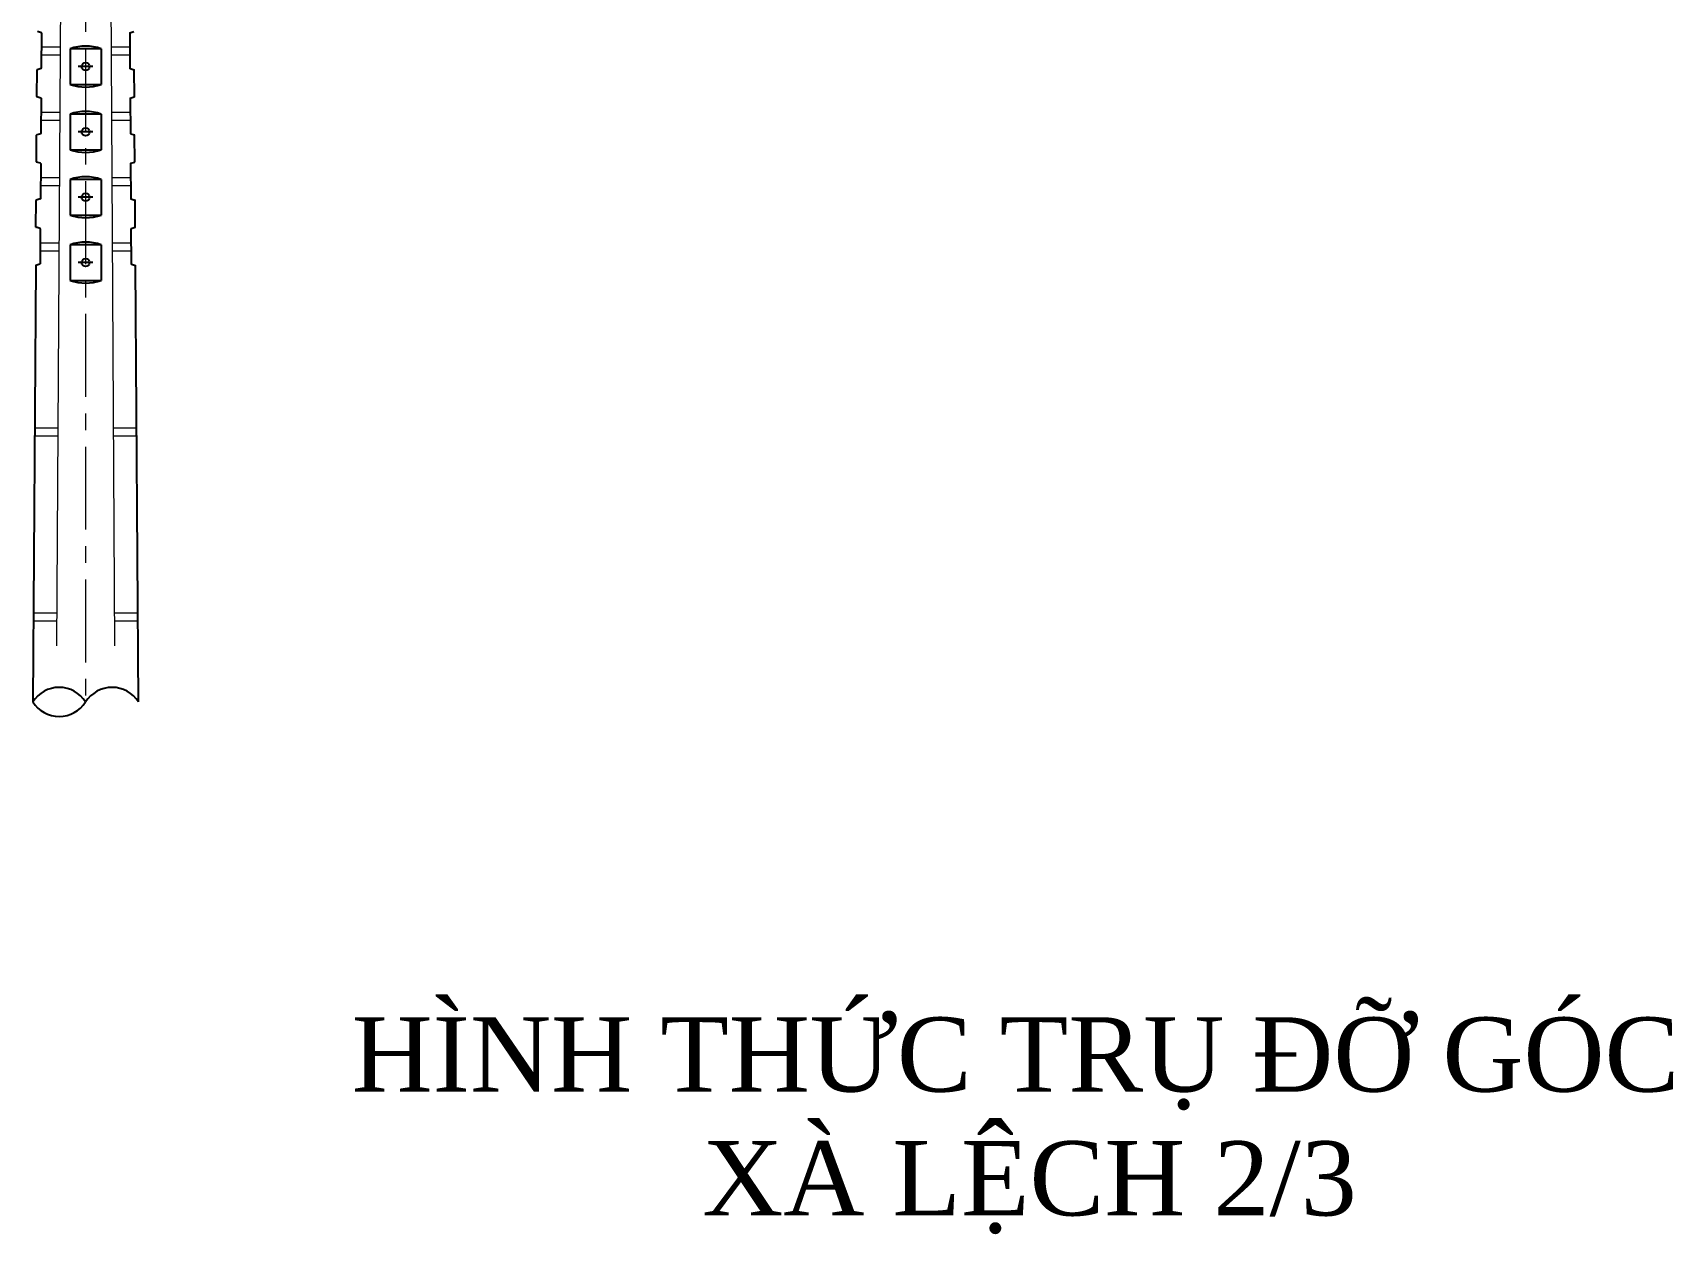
# Model space of a CAD drawing. Header units: millimetres. Extents: x 330554 to 656471, y 11007 to 130943.
# Drawn here: x 367960 to 371726, y 96472 to 99231 of the extents above; entities that cross this region are included whole.
import ezdxf

# ---------------------------------------------------------------- set-up
doc = ezdxf.new("R2010")
doc.units = ezdxf.units.MM
doc.header["$LTSCALE"] = 6
doc.linetypes.add('CENTER', pattern=[50.8, 31.75, -6.35, 6.35, -6.35])
doc.linetypes.add('HIDDEN', pattern=[9.525, 6.35, -3.175])
for name, color, linetype, lineweight in [('Boulon', 150, 'Continuous', 9), ('duong tam', 30, 'CENTER', 5), ('MBA', 10, 'Continuous', 25)]:
    doc.layers.add(name, color=color, linetype=linetype, lineweight=lineweight)
doc.layers.add('Ghi chu', color=3, linetype='Continuous')
doc.styles.add('Times New Roman', font='times.ttf')

msp = doc.modelspace()

# ---------------------------------------------------------------- linework, layer by layer
for p, q in [((367979.826, 99230.821), (367970.697, 99233.804)), ((367980.171, 99230.342), (367979.632, 99149.492)), ((368182.525, 99230.342), (368183.064, 99149.492)), ((368182.87, 99230.821), (368191.999, 99233.804)), ((367969.353, 99084.43), (367969.761, 99145.562)), ((367979.287, 99149.02), (367970.106, 99146.034)), ((368183.41, 99149.02), (368192.59, 99146.034)), ((368193.343, 99084.43), (368192.935, 99145.562)), ((367978.827, 99080.969), (367969.698, 99083.951)), ((367979.172, 99080.49), (367978.633, 98999.64)), ((368183.524, 99080.49), (368184.063, 98999.64)), ((368183.869, 99080.969), (368192.998, 99083.951)), ((367968.354, 98934.578), (367968.762, 98995.709)), ((367978.287, 98999.168), (367969.107, 98996.182)), ((368184.409, 98999.168), (368193.589, 98996.182)), ((368194.342, 98934.578), (368193.934, 98995.709)), ((367977.828, 98931.116), (367968.699, 98934.099)), ((367978.173, 98930.638), (367977.633, 98849.787)), ((368184.524, 98930.638), (368185.063, 98849.787)), ((368184.868, 98931.116), (368193.997, 98934.099)), ((367967.355, 98784.725), (367967.762, 98845.844)), ((367977.289, 98849.315), (367968.107, 98846.316)), ((368185.407, 98849.315), (368194.589, 98846.316)), ((368195.341, 98784.725), (368194.934, 98845.844)), ((367976.829, 98781.264), (367967.7, 98784.247)), ((367977.173, 98780.786), (367976.634, 98699.935)), ((368185.523, 98780.786), (368186.062, 98699.935)), ((368185.867, 98781.264), (368194.996, 98784.247)), ((367966.763, 98695.991), (367960.084, 97694.287)), ((367976.29, 98699.463), (367967.108, 98696.463)), ((368186.407, 98699.463), (368195.588, 98696.463)), ((368202.612, 97694.287), (368195.933, 98695.991))]:
    msp.add_line(p, q)
at = {"color": 7}
for p, q in [((368045.51, 99194.155), (368045.51, 99112.239)), ((368117.186, 99194.155), (368045.51, 99194.155)), ((368117.186, 99194.155), (368117.186, 99112.239)), ((368045.51, 99112.239), (368117.186, 99112.239)), ((368045.51, 99044.155), (368045.51, 98962.239)), ((368117.186, 99044.155), (368045.51, 99044.155)), ((368117.186, 99044.155), (368117.186, 98962.239)), ((368045.51, 98962.239), (368117.186, 98962.239)), ((368045.51, 98894.155), (368045.51, 98812.239)), ((368117.186, 98894.155), (368045.51, 98894.155)), ((368117.186, 98894.155), (368117.186, 98812.239)), ((368045.51, 98812.239), (368117.186, 98812.239)), ((368045.51, 98744.155), (368045.51, 98662.239)), ((368117.186, 98744.155), (368045.51, 98744.155)), ((368117.186, 98744.155), (368117.186, 98662.239)), ((368045.51, 98662.239), (368117.186, 98662.239))]:
    msp.add_line(p, q, dxfattribs=at)
at = {"color": 7, "linetype": 'CENTER', "ltscale": 100}
for p, q in [((368098.093, 99153.131), (368064.603, 99153.131)), ((368098.093, 99003.131), (368064.603, 99003.131)), ((368098.093, 98853.131), (368064.603, 98853.131)), ((368098.093, 98703.131), (368064.603, 98703.131))]:
    msp.add_line(p, q, dxfattribs=at)
at = {"color": 7}
for centre in [(368081.348, 99153.131), (368081.348, 99003.131), (368081.348, 98853.131), (368081.348, 98703.131)]:
    msp.add_circle(centre, 9.216, dxfattribs=at)
for centre, radius, start, end in [((367979.671, 99230.346), 0.5, 359.617966, 71.906538), ((368183.025, 99230.346), 0.5, 108.093462, 180.382034), ((368081.348, 99092.44), 107.844, 70.590589, 109.409411), ((367970.261, 99145.558), 0.5, 108.020054, 179.617966), ((367979.132, 99149.496), 0.5, 288.020054, 359.617966), ((368183.564, 99149.496), 0.5, 180.382034, 251.979946), ((368192.435, 99145.558), 0.5, 0.382034, 71.979946), ((368081.348, 99213.954), 107.844, 250.590589, 289.409411), ((367969.853, 99084.427), 0.5, 179.617966, 251.906538), ((367978.672, 99080.493), 0.5, 359.617966, 71.906538), ((368184.024, 99080.493), 0.5, 108.093462, 180.382034), ((368192.843, 99084.427), 0.5, 288.093462, 0.382034), ((368081.348, 98942.44), 107.844, 70.590589, 109.409411), ((367969.262, 98995.706), 0.5, 108.020054, 179.617966), ((367978.133, 98999.643), 0.5, 288.020054, 359.617966), ((368184.563, 98999.643), 0.5, 180.382034, 251.979946), ((368193.434, 98995.706), 0.5, 0.382034, 71.979946), ((368081.348, 99063.954), 107.844, 250.590589, 289.409411), ((367968.854, 98934.574), 0.5, 179.617966, 251.906538), ((367977.673, 98930.641), 0.5, 359.617966, 71.906538), ((368185.024, 98930.641), 0.5, 108.093462, 180.382034), ((368193.842, 98934.574), 0.5, 288.093462, 0.382034), ((368081.348, 98792.44), 107.844, 70.590589, 109.409411), ((367968.262, 98845.84), 0.5, 108.093462, 179.617966), ((367977.133, 98849.791), 0.5, 288.093462, 359.617966), ((368185.563, 98849.791), 0.5, 180.382034, 251.906538), ((368194.434, 98845.84), 0.5, 0.382034, 71.906538), ((368081.348, 98913.954), 107.844, 250.590589, 289.409411), ((367967.855, 98784.722), 0.5, 179.617966, 251.906538), ((367976.673, 98780.789), 0.5, 359.617966, 71.906538), ((368186.023, 98780.789), 0.5, 108.093462, 180.382034), ((368194.841, 98784.722), 0.5, 288.093462, 0.382034), ((368081.348, 98642.44), 107.844, 70.590589, 109.409411), ((367967.263, 98695.988), 0.5, 108.093462, 179.617966), ((367967.263, 98695.988), 0.5, 108.093462, 179.617966), ((367976.134, 98699.939), 0.5, 288.093462, 359.617966), ((368186.562, 98699.939), 0.5, 180.382034, 251.906538), ((368195.433, 98695.988), 0.5, 0.382034, 71.906538), ((368081.348, 98763.954), 107.844, 250.590589, 289.409411), ((368020.716, 97655.862), 71.782, 32.363621, 147.636379), ((368141.98, 97655.862), 71.782, 32.363621, 147.636379), ((368020.716, 97732.711), 71.782, 212.363621, 327.636379)]:
    msp.add_arc(centre, radius, start, end)
at = {"layer": 'Boulon'}
for p, q in [((368022.884, 99179.575), (367979.832, 99179.575)), ((368022.993, 99198.006), (367979.955, 99198.006)), ((368182.741, 99198.006), (368139.703, 99198.006)), ((368182.864, 99179.575), (368139.812, 99179.575)), ((368021.995, 99029.575), (367978.832, 99029.575)), ((368022.105, 99048.006), (367978.955, 99048.006)), ((368183.741, 99048.006), (368140.592, 99048.006)), ((368183.864, 99029.575), (368140.701, 99029.575)), ((368021.107, 98879.575), (367977.832, 98879.575)), ((368021.216, 98898.006), (367977.955, 98898.006)), ((368184.741, 98898.006), (368141.48, 98898.006)), ((368184.864, 98879.575), (368141.589, 98879.575)), ((368020.218, 98729.575), (367976.832, 98729.575)), ((368020.327, 98748.006), (367976.955, 98748.006)), ((368185.741, 98748.006), (368142.369, 98748.006)), ((368185.864, 98729.575), (368142.478, 98729.575)), ((368017.701, 98304.575), (367964.153, 98304.575)), ((368017.81, 98323.006), (367964.276, 98323.006)), ((368198.42, 98323.006), (368144.886, 98323.006)), ((368198.543, 98304.575), (368144.995, 98304.575)), ((368015.292, 97898.006), (367961.442, 97898.006)), ((368201.254, 97898.006), (368147.404, 97898.006)), ((368015.183, 97879.575), (367961.32, 97879.575)), ((368201.377, 97879.575), (368147.513, 97879.575))]:
    msp.add_line(p, q, dxfattribs=at)
at = {"layer": 'duong tam'}
msp.add_line((368081.348, 101633.163), (368081.348, 97694.287), dxfattribs=at)
at = {"layer": 'MBA', "linetype": 'HIDDEN', "lineweight": 5, "ltscale": 100}
for p, q in [((368037.418, 101633.163), (368013.89, 97661.254)), ((368125.278, 101633.163), (368148.415, 97727.355))]:
    msp.add_line(p, q, dxfattribs=at)

# ---------------------------------------------------------------- texts
at = {"layer": 'Ghi chu', "insert": (370248.581, 96721.036), "char_height": 170.59216, "width": 3424.0506, "attachment_point": 5, "style": 'Times New Roman'}
msp.add_mtext('{\\fVNI-Times|b0|i0|c0|p2;HÌNH TH}ỨC TRỤ ĐỠ GÓC  XÀ LỆCH 2/3', dxfattribs=at)

doc.saveas('drawing.dxf')
